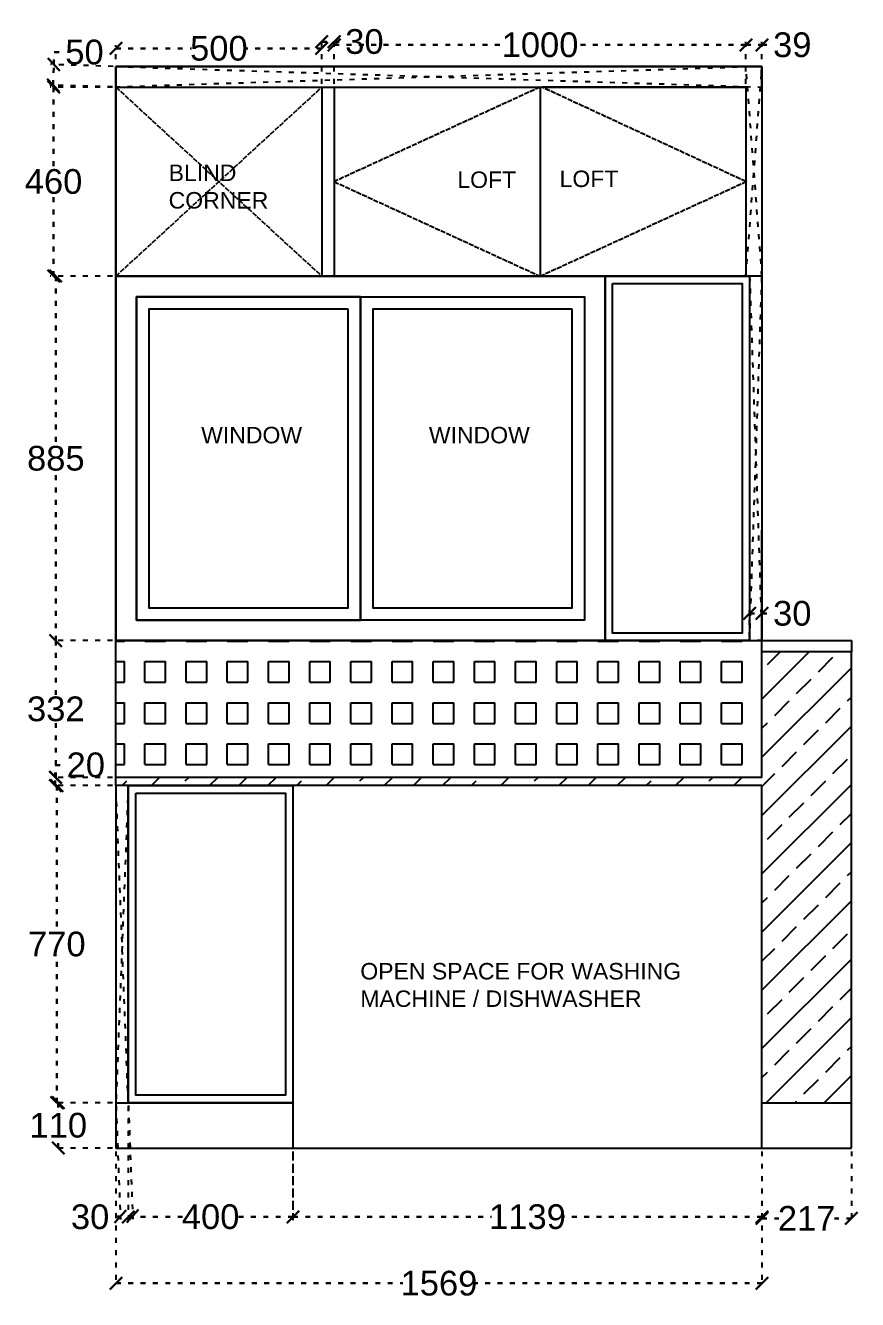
# Model space of a CAD drawing. Header units: millimetres. Extents: x 220712 to 1505573, y -354410 to 241923.
# Drawn here: x 318413 to 320434, y 86438 to 89532 of the extents above; entities that cross this region are included whole.
import ezdxf

# ---------------------------------------------------------------- set-up
doc = ezdxf.new("R2010")
doc.units = ezdxf.units.MM
doc.header["$MEASUREMENT"] = 0
doc.linetypes.add('ACAD_ISO02W100', pattern=[15, 12, -3])
doc.linetypes.add('ACAD_ISO03W100', pattern=[30, 12, -18])
doc.layers.add('Walls', color=253, linetype='Continuous')
doc.styles.get("Standard").update_dxf_attribs({"font": 'arial.ttf'})
doc.dimstyles.get("Standard").update_dxf_attribs({"dimtxt": 60, "dimasz": 30, "dimexe": 7.75, "dimexo": 8.13, "dimgap": 0.63, "dimtad": 0, "dimtih": 1, "dimtoh": 1, "dimdec": 0, "dimzin": 0, "dimtxsty": 'Standard', "dimblk": 'OBLIQUE', "dimcen": 2.25, "dimclrd": 1, "dimclre": 1, "dimclrt": 1, "dimadec": 0, "dimazin": 0, "dimtfac": 1, "dimtdec": 0, "dimtofl": 0, "dimtmove": 0, "dimatfit": 3, "dimfxl": 1, "dimtolj": 1, "dimtzin": 0, "dimlwd": 30, "dimarcsym": 0})

# ---------------------------------------------------------------- blocks, each defined once
blk = doc.blocks.new('_Oblique')
at = {"color": 0, "linetype": 'ByBlock', "lineweight": -2}
blk.add_line((-0.5, -0.5), (0.5, 0.5), dxfattribs=at)
blk = doc.blocks.new('*D2708')
at = {"layer": 'Defpoints', "color": 0, "linetype": 'ACAD_ISO03W100', "lineweight": -2, "transparency": 16777216}
for p in [(318632.9, 86916.1), (318492.9, 86806.1), (318632.9, 86806.1)]:
    blk.add_point(p, dxfattribs=at)
at = {"layer": 'Walls', "color": 1, "linetype": 'ACAD_ISO03W100', "lineweight": -2, "transparency": 16777216}
for p, q in [((318624.8, 86916.1), (318485.1, 86916.1)), ((318624.8, 86806.1), (318485.1, 86806.1))]:
    blk.add_line(p, q, dxfattribs=at)
at = {"layer": 'Walls', "color": 1, "linetype": 'ACAD_ISO03W100', "lineweight": 30, "transparency": 16777216}
for p, q in [((318492.9, 86916.1), (318492.9, 86892.4)), ((318492.9, 86806.1), (318492.9, 86829.9))]:
    blk.add_line(p, q, dxfattribs=at)
at = {"layer": 'Walls', "color": 1, "linetype": 'ACAD_ISO03W100', "lineweight": 30, "transparency": 16777216, "xscale": 30, "yscale": 30, "zscale": 30}
for p, rotation in [((318492.9, 86916.1), 90), ((318492.9, 86806.1), 270)]:
    blk.add_blockref('_Oblique', p, dxfattribs=dict(at, rotation=rotation))
at = {"layer": 'Walls', "color": 1, "linetype": 'ACAD_ISO03W100', "lineweight": -2, "transparency": 16777216, "insert": (318492.9, 86861.1), "char_height": 60, "attachment_point": 5}
blk.add_mtext('\\A1;110', dxfattribs=at)
blk = doc.blocks.new('*D2709')
at = {"layer": 'Defpoints', "color": 0, "linetype": 'ACAD_ISO03W100', "lineweight": -2, "transparency": 16777216}
for p in [(318489.4, 87686.1), (318632.9, 87686.1), (318632.9, 86916.1)]:
    blk.add_point(p, dxfattribs=at)
at = {"layer": 'Walls', "color": 1, "linetype": 'ACAD_ISO03W100', "lineweight": -2, "transparency": 16777216}
for p, q in [((318624.8, 87686.1), (318481.6, 87686.1)), ((318624.8, 86916.1), (318481.6, 86916.1))]:
    blk.add_line(p, q, dxfattribs=at)
at = {"layer": 'Walls', "color": 1, "linetype": 'ACAD_ISO03W100', "lineweight": 30, "transparency": 16777216}
for p, q in [((318489.4, 87686.1), (318489.4, 87332.4)), ((318489.4, 86916.1), (318489.4, 87269.9))]:
    blk.add_line(p, q, dxfattribs=at)
at = {"layer": 'Walls', "color": 1, "linetype": 'ACAD_ISO03W100', "lineweight": 30, "transparency": 16777216, "xscale": 30, "yscale": 30, "zscale": 30}
for p, rotation in [((318489.4, 87686.1), 90), ((318489.4, 86916.1), 270)]:
    blk.add_blockref('_Oblique', p, dxfattribs=dict(at, rotation=rotation))
at = {"layer": 'Walls', "color": 1, "linetype": 'ACAD_ISO03W100', "lineweight": -2, "transparency": 16777216, "insert": (318489.4, 87301.1), "char_height": 60, "attachment_point": 5}
blk.add_mtext('\\A1;770', dxfattribs=at)
blk = doc.blocks.new('*D2710')
at = {"layer": 'Defpoints', "color": 0, "linetype": 'ACAD_ISO03W100', "lineweight": -2, "transparency": 16777216}
for p in [(318485.6, 87706.1), (318632.9, 87706.1), (318632.9, 87686.1)]:
    blk.add_point(p, dxfattribs=at)
at = {"layer": 'Walls', "color": 1, "linetype": 'ACAD_ISO03W100', "lineweight": 30, "transparency": 16777216}
for p, q in [((318485.6, 87706.1), (318485.6, 87736.1)), ((318485.6, 87736.1), (318515.6, 87736.1)), ((318485.6, 87686.1), (318485.6, 87706.1))]:
    blk.add_line(p, q, dxfattribs=at)
at = {"layer": 'Walls', "color": 1, "linetype": 'ACAD_ISO03W100', "lineweight": -2, "transparency": 16777216}
for p, q in [((318624.8, 87706.1), (318477.9, 87706.1)), ((318624.8, 87686.1), (318477.9, 87686.1))]:
    blk.add_line(p, q, dxfattribs=at)
at = {"layer": 'Walls', "color": 1, "linetype": 'ACAD_ISO03W100', "lineweight": 30, "transparency": 16777216, "xscale": 30, "yscale": 30, "zscale": 30}
for p, rotation in [((318485.6, 87706.1), 90), ((318485.6, 87686.1), 270)]:
    blk.add_blockref('_Oblique', p, dxfattribs=dict(at, rotation=rotation))
at = {"layer": 'Walls', "color": 1, "linetype": 'ACAD_ISO03W100', "lineweight": -2, "transparency": 16777216, "insert": (318559.7, 87736.1), "char_height": 60, "attachment_point": 5}
blk.add_mtext('\\A1;20', dxfattribs=at)
blk = doc.blocks.new('*D2711')
at = {"layer": 'Defpoints', "color": 0, "linetype": 'ACAD_ISO03W100', "lineweight": -2, "transparency": 16777216}
for p in [(318486.9, 88038.1), (318632.9, 88038.1), (318632.9, 87706.1)]:
    blk.add_point(p, dxfattribs=at)
at = {"layer": 'Walls', "color": 1, "linetype": 'ACAD_ISO03W100', "lineweight": -2, "transparency": 16777216}
for p, q in [((318624.8, 88038.1), (318479.1, 88038.1)), ((318624.8, 87706.1), (318479.1, 87706.1))]:
    blk.add_line(p, q, dxfattribs=at)
at = {"layer": 'Walls', "color": 1, "linetype": 'ACAD_ISO03W100', "lineweight": 30, "transparency": 16777216}
for p, q in [((318486.9, 88038.1), (318486.9, 87903.4)), ((318486.9, 87706.1), (318486.9, 87840.8))]:
    blk.add_line(p, q, dxfattribs=at)
at = {"layer": 'Walls', "color": 1, "linetype": 'ACAD_ISO03W100', "lineweight": 30, "transparency": 16777216, "xscale": 30, "yscale": 30, "zscale": 30}
for p, rotation in [((318486.9, 88038.1), 90), ((318486.9, 87706.1), 270)]:
    blk.add_blockref('_Oblique', p, dxfattribs=dict(at, rotation=rotation))
at = {"layer": 'Walls', "color": 1, "linetype": 'ACAD_ISO03W100', "lineweight": -2, "transparency": 16777216, "insert": (318486.9, 87872.1), "char_height": 60, "attachment_point": 5}
blk.add_mtext('\\A1;332', dxfattribs=at)
blk = doc.blocks.new('*D2712')
at = {"layer": 'Defpoints', "color": 0, "linetype": 'ACAD_ISO03W100', "lineweight": -2, "transparency": 16777216}
for p in [(318632.9, 88923.1), (318486.9, 88038.1), (318632.9, 88038.1)]:
    blk.add_point(p, dxfattribs=at)
at = {"layer": 'Walls', "color": 1, "linetype": 'ACAD_ISO03W100', "lineweight": -2, "transparency": 16777216}
for p, q in [((318624.8, 88923.1), (318479.1, 88923.1)), ((318624.8, 88038.1), (318479.1, 88038.1))]:
    blk.add_line(p, q, dxfattribs=at)
at = {"layer": 'Walls', "color": 1, "linetype": 'ACAD_ISO03W100', "lineweight": 30, "transparency": 16777216}
for p, q in [((318486.9, 88923.1), (318486.9, 88511.9)), ((318486.9, 88038.1), (318486.9, 88449.4))]:
    blk.add_line(p, q, dxfattribs=at)
at = {"layer": 'Walls', "color": 1, "linetype": 'ACAD_ISO03W100', "lineweight": 30, "transparency": 16777216, "xscale": 30, "yscale": 30, "zscale": 30}
for p, rotation in [((318486.9, 88923.1), 90), ((318486.9, 88038.1), 270)]:
    blk.add_blockref('_Oblique', p, dxfattribs=dict(at, rotation=rotation))
at = {"layer": 'Walls', "color": 1, "linetype": 'ACAD_ISO03W100', "lineweight": -2, "transparency": 16777216, "insert": (318486.9, 88480.6), "char_height": 60, "attachment_point": 5}
blk.add_mtext('\\A1;885', dxfattribs=at)
blk = doc.blocks.new('*D2713')
at = {"layer": 'Defpoints', "color": 0, "linetype": 'ACAD_ISO03W100', "lineweight": -2, "transparency": 16777216}
for p in [(318481.4, 89382.1), (318632.9, 89382.1), (318632.9, 88923.1)]:
    blk.add_point(p, dxfattribs=at)
at = {"layer": 'Walls', "color": 1, "linetype": 'ACAD_ISO03W100', "lineweight": -2, "transparency": 16777216}
for p, q in [((318624.8, 89382.1), (318473.6, 89382.1)), ((318624.8, 88923.1), (318473.6, 88923.1))]:
    blk.add_line(p, q, dxfattribs=at)
at = {"layer": 'Walls', "color": 1, "linetype": 'ACAD_ISO03W100', "lineweight": 30, "transparency": 16777216}
for p, q in [((318481.4, 89382.1), (318481.4, 89183.9)), ((318481.4, 88923.1), (318481.4, 89121.4))]:
    blk.add_line(p, q, dxfattribs=at)
at = {"layer": 'Walls', "color": 1, "linetype": 'ACAD_ISO03W100', "lineweight": 30, "transparency": 16777216, "xscale": 30, "yscale": 30, "zscale": 30}
for p, rotation in [((318481.4, 89382.1), 90), ((318481.4, 88923.1), 270)]:
    blk.add_blockref('_Oblique', p, dxfattribs=dict(at, rotation=rotation))
at = {"layer": 'Walls', "color": 1, "linetype": 'ACAD_ISO03W100', "lineweight": -2, "transparency": 16777216, "insert": (318481.4, 89152.6), "char_height": 60, "attachment_point": 5}
blk.add_mtext('\\A1;460', dxfattribs=at)
blk = doc.blocks.new('*D2714')
at = {"layer": 'Defpoints', "color": 0, "linetype": 'ACAD_ISO03W100', "lineweight": -2, "transparency": 16777216}
for p in [(318482, 89436.9), (318634.5, 89432.1), (318632.9, 89382.1)]:
    blk.add_point(p, dxfattribs=at)
at = {"layer": 'Walls', "color": 1, "linetype": 'ACAD_ISO03W100', "lineweight": 30, "transparency": 16777216}
for p, q in [((318482, 89436.9), (318483, 89466.9)), ((318483, 89466.9), (318513, 89466.9)), ((318480.4, 89387), (318482, 89436.9))]:
    blk.add_line(p, q, dxfattribs=at)
at = {"layer": 'Walls', "color": 1, "linetype": 'ACAD_ISO03W100', "lineweight": -2, "transparency": 16777216}
for p, q in [((318626.4, 89432.3), (318474.3, 89437.2)), ((318624.8, 89382.4), (318472.7, 89387.2))]:
    blk.add_line(p, q, dxfattribs=at)
at = {"layer": 'Walls', "color": 1, "linetype": 'ACAD_ISO03W100', "lineweight": 30, "transparency": 16777216, "xscale": 30, "yscale": 30, "zscale": 30}
for p, rotation in [((318482, 89436.9), 88.17474837262031), ((318480.4, 89387), 268.1747483726203)]:
    blk.add_blockref('_Oblique', p, dxfattribs=dict(at, rotation=rotation))
at = {"layer": 'Walls', "color": 1, "linetype": 'ACAD_ISO03W100', "lineweight": -2, "transparency": 16777216, "insert": (318556.5, 89466.9), "char_height": 60, "attachment_point": 5}
blk.add_mtext('\\A1;50', dxfattribs=at)
blk = doc.blocks.new('*D2715')
at = {"layer": 'Defpoints', "color": 0, "linetype": 'ACAD_ISO03W100', "lineweight": -2, "transparency": 16777216}
for p in [(318632.9, 86916.1), (318662.8, 86917.3), (318673.6, 86641.1)]:
    blk.add_point(p, dxfattribs=at)
at = {"layer": 'Walls', "color": 1, "linetype": 'ACAD_ISO03W100', "lineweight": -2, "transparency": 16777216}
for p, q in [((318633.2, 86908), (318643.9, 86632.2)), ((318663.2, 86909.2), (318673.9, 86633.4))]:
    blk.add_line(p, q, dxfattribs=at)
at = {"layer": 'Walls', "color": 1, "linetype": 'ACAD_ISO03W100', "lineweight": 30, "transparency": 16777216}
for p, q in [((318643.6, 86639.9), (318613.7, 86638.8)), ((318673.6, 86641.1), (318643.6, 86639.9))]:
    blk.add_line(p, q, dxfattribs=at)
at = {"layer": 'Walls', "color": 1, "linetype": 'ACAD_ISO03W100', "lineweight": 30, "transparency": 16777216, "xscale": 30, "yscale": 30, "zscale": 30}
for p, rotation in [((318643.6, 86639.9), 182.23117460802), ((318673.6, 86641.1), 2.231174608020061)]:
    blk.add_blockref('_Oblique', p, dxfattribs=dict(at, rotation=rotation))
at = {"layer": 'Walls', "color": 1, "linetype": 'ACAD_ISO03W100', "lineweight": -2, "transparency": 16777216, "insert": (318570.2, 86638.8), "char_height": 60, "attachment_point": 5}
blk.add_mtext('\\A1;30', dxfattribs=at)
blk = doc.blocks.new('*D2716')
at = {"layer": 'Defpoints', "color": 0, "linetype": 'ACAD_ISO03W100', "lineweight": -2, "transparency": 16777216}
for p in [(318662.9, 86916.1), (319062.9, 86916.1), (319062.9, 86639)]:
    blk.add_point(p, dxfattribs=at)
at = {"layer": 'Walls', "color": 1, "linetype": 'ACAD_ISO03W100', "lineweight": -2, "transparency": 16777216}
for p, q in [((318662.9, 86908), (318662.9, 86631.3)), ((319062.9, 86908), (319062.9, 86631.3))]:
    blk.add_line(p, q, dxfattribs=at)
at = {"layer": 'Walls', "color": 1, "linetype": 'ACAD_ISO03W100', "lineweight": 30, "transparency": 16777216}
for p, q in [((318662.9, 86639), (318794.9, 86639)), ((319062.9, 86639), (318930.9, 86639))]:
    blk.add_line(p, q, dxfattribs=at)
at = {"layer": 'Walls', "color": 1, "linetype": 'ACAD_ISO03W100', "lineweight": 30, "transparency": 16777216, "xscale": 30, "yscale": 30, "zscale": 30, "rotation": 180}
blk.add_blockref('_Oblique', (318662.9, 86639), dxfattribs=at)
at = {"layer": 'Walls', "color": 1, "linetype": 'ACAD_ISO03W100', "lineweight": 30, "transparency": 16777216, "xscale": 30, "yscale": 30, "zscale": 30}
blk.add_blockref('_Oblique', (319062.9, 86639), dxfattribs=at)
at = {"layer": 'Walls', "color": 1, "linetype": 'ACAD_ISO03W100', "lineweight": -2, "transparency": 16777216, "insert": (318862.9, 86639), "char_height": 60, "attachment_point": 5}
blk.add_mtext('\\A1;400', dxfattribs=at)
blk = doc.blocks.new('*D2717')
at = {"layer": 'Defpoints', "color": 0, "linetype": 'ACAD_ISO03W100', "lineweight": -2, "transparency": 16777216}
for p in [(319062.9, 86806.1), (320201.9, 86806.1), (319062.9, 86639)]:
    blk.add_point(p, dxfattribs=at)
at = {"layer": 'Walls', "color": 1, "linetype": 'ACAD_ISO03W100', "lineweight": -2, "transparency": 16777216}
for p, q in [((319062.9, 86798), (319062.9, 86631.3)), ((320201.9, 86798), (320201.9, 86631.3))]:
    blk.add_line(p, q, dxfattribs=at)
at = {"layer": 'Walls', "color": 1, "linetype": 'ACAD_ISO03W100', "lineweight": 30, "transparency": 16777216}
for p, q in [((319062.9, 86639), (319544.9, 86639)), ((320201.9, 86639), (319719.8, 86639))]:
    blk.add_line(p, q, dxfattribs=at)
at = {"layer": 'Walls', "color": 1, "linetype": 'ACAD_ISO03W100', "lineweight": 30, "transparency": 16777216, "xscale": 30, "yscale": 30, "zscale": 30, "rotation": 180}
blk.add_blockref('_Oblique', (319062.9, 86639), dxfattribs=at)
at = {"layer": 'Walls', "color": 1, "linetype": 'ACAD_ISO03W100', "lineweight": 30, "transparency": 16777216, "xscale": 30, "yscale": 30, "zscale": 30}
blk.add_blockref('_Oblique', (320201.9, 86639), dxfattribs=at)
at = {"layer": 'Walls', "color": 1, "linetype": 'ACAD_ISO03W100', "lineweight": -2, "transparency": 16777216, "insert": (319632.4, 86639), "char_height": 60, "attachment_point": 5}
blk.add_mtext('\\A1;1139', dxfattribs=at)
blk = doc.blocks.new('*D2718')
at = {"layer": 'Defpoints', "color": 0, "linetype": 'ACAD_ISO03W100', "lineweight": -2, "transparency": 16777216}
for p in [(320201.9, 86806.1), (320418.9, 86806.1), (320201.9, 86635.3)]:
    blk.add_point(p, dxfattribs=at)
at = {"layer": 'Walls', "color": 1, "linetype": 'ACAD_ISO03W100', "lineweight": -2, "transparency": 16777216}
for p, q in [((320201.9, 86798), (320201.9, 86627.5)), ((320418.9, 86798), (320418.9, 86627.5))]:
    blk.add_line(p, q, dxfattribs=at)
at = {"layer": 'Walls', "color": 1, "linetype": 'ACAD_ISO03W100', "lineweight": 30, "transparency": 16777216}
for p, q in [((320201.9, 86635.3), (320243, 86635.3)), ((320418.9, 86635.3), (320377.8, 86635.3))]:
    blk.add_line(p, q, dxfattribs=at)
at = {"layer": 'Walls', "color": 1, "linetype": 'ACAD_ISO03W100', "lineweight": 30, "transparency": 16777216, "xscale": 30, "yscale": 30, "zscale": 30, "rotation": 180}
blk.add_blockref('_Oblique', (320201.9, 86635.3), dxfattribs=at)
at = {"layer": 'Walls', "color": 1, "linetype": 'ACAD_ISO03W100', "lineweight": 30, "transparency": 16777216, "xscale": 30, "yscale": 30, "zscale": 30}
blk.add_blockref('_Oblique', (320418.9, 86635.3), dxfattribs=at)
at = {"layer": 'Walls', "color": 1, "linetype": 'ACAD_ISO03W100', "lineweight": -2, "transparency": 16777216, "insert": (320310.4, 86635.3), "char_height": 60, "attachment_point": 5}
blk.add_mtext('\\A1;217', dxfattribs=at)
blk = doc.blocks.new('*D2706')
at = {"layer": 'Defpoints', "color": 0, "linetype": 'ACAD_ISO03W100', "lineweight": -2, "transparency": 16777216}
for p in [(318632.9, 86806.1), (320201.9, 86806.1), (318632.9, 86477.6)]:
    blk.add_point(p, dxfattribs=at)
at = {"layer": 'Walls', "color": 1, "linetype": 'ACAD_ISO03W100', "lineweight": -2, "transparency": 16777216}
for p, q in [((318632.9, 86798), (318632.9, 86469.9)), ((320201.9, 86798), (320201.9, 86469.9))]:
    blk.add_line(p, q, dxfattribs=at)
at = {"layer": 'Walls', "color": 1, "linetype": 'ACAD_ISO03W100', "lineweight": 30, "transparency": 16777216}
for p, q in [((318632.9, 86477.6), (319329.9, 86477.6)), ((320201.9, 86477.6), (319504.8, 86477.6))]:
    blk.add_line(p, q, dxfattribs=at)
at = {"layer": 'Walls', "color": 1, "linetype": 'ACAD_ISO03W100', "lineweight": 30, "transparency": 16777216, "xscale": 30, "yscale": 30, "zscale": 30, "rotation": 180}
blk.add_blockref('_Oblique', (318632.9, 86477.6), dxfattribs=at)
at = {"layer": 'Walls', "color": 1, "linetype": 'ACAD_ISO03W100', "lineweight": 30, "transparency": 16777216, "xscale": 30, "yscale": 30, "zscale": 30}
blk.add_blockref('_Oblique', (320201.9, 86477.6), dxfattribs=at)
at = {"layer": 'Walls', "color": 1, "linetype": 'ACAD_ISO03W100', "lineweight": -2, "transparency": 16777216, "insert": (319417.4, 86477.6), "char_height": 60, "attachment_point": 5}
blk.add_mtext('\\A1;1569', dxfattribs=at)
blk = doc.blocks.new('*D2719')
at = {"layer": 'Defpoints', "color": 0, "linetype": 'ACAD_ISO03W100', "lineweight": -2, "transparency": 16777216}
for p in [(320201.9, 88104.1), (320171.9, 88038.1), (320201.9, 88038.1)]:
    blk.add_point(p, dxfattribs=at)
at = {"layer": 'Walls', "color": 1, "linetype": 'ACAD_ISO03W100', "lineweight": -2, "transparency": 16777216}
for p, q in [((320171.9, 88046.3), (320171.9, 88111.9)), ((320201.9, 88046.3), (320201.9, 88111.9))]:
    blk.add_line(p, q, dxfattribs=at)
at = {"layer": 'Walls', "color": 1, "linetype": 'ACAD_ISO03W100', "lineweight": 30, "transparency": 16777216}
for p, q in [((320171.9, 88104.1), (320201.9, 88104.1)), ((320201.9, 88104.1), (320231.9, 88104.1))]:
    blk.add_line(p, q, dxfattribs=at)
at = {"layer": 'Walls', "color": 1, "linetype": 'ACAD_ISO03W100', "lineweight": 30, "transparency": 16777216, "xscale": 30, "yscale": 30, "zscale": 30, "rotation": 180}
blk.add_blockref('_Oblique', (320171.9, 88104.1), dxfattribs=at)
at = {"layer": 'Walls', "color": 1, "linetype": 'ACAD_ISO03W100', "lineweight": 30, "transparency": 16777216, "xscale": 30, "yscale": 30, "zscale": 30}
blk.add_blockref('_Oblique', (320201.9, 88104.1), dxfattribs=at)
at = {"layer": 'Walls', "color": 1, "linetype": 'ACAD_ISO03W100', "lineweight": -2, "transparency": 16777216, "insert": (320275.4, 88104.1), "char_height": 60, "attachment_point": 5}
blk.add_mtext('\\A1;30', dxfattribs=at)
blk = doc.blocks.new('*D2721')
at = {"layer": 'Defpoints', "color": 0, "linetype": 'ACAD_ISO03W100', "lineweight": -2, "transparency": 16777216}
for p in [(319132.9, 89476.1), (318632.9, 89382.1), (319132.9, 89382.1)]:
    blk.add_point(p, dxfattribs=at)
at = {"layer": 'Walls', "color": 1, "linetype": 'ACAD_ISO03W100', "lineweight": -2, "transparency": 16777216}
for p, q in [((318632.9, 89390.3), (318632.9, 89483.9)), ((319132.9, 89390.3), (319132.9, 89483.9))]:
    blk.add_line(p, q, dxfattribs=at)
at = {"layer": 'Walls', "color": 1, "linetype": 'ACAD_ISO03W100', "lineweight": 30, "transparency": 16777216}
for p, q in [((318632.9, 89476.1), (318816.1, 89476.1)), ((319132.9, 89476.1), (318949.7, 89476.1))]:
    blk.add_line(p, q, dxfattribs=at)
at = {"layer": 'Walls', "color": 1, "linetype": 'ACAD_ISO03W100', "lineweight": 30, "transparency": 16777216, "xscale": 30, "yscale": 30, "zscale": 30, "rotation": 180}
blk.add_blockref('_Oblique', (318632.9, 89476.1), dxfattribs=at)
at = {"layer": 'Walls', "color": 1, "linetype": 'ACAD_ISO03W100', "lineweight": 30, "transparency": 16777216, "xscale": 30, "yscale": 30, "zscale": 30}
blk.add_blockref('_Oblique', (319132.9, 89476.1), dxfattribs=at)
at = {"layer": 'Walls', "color": 1, "linetype": 'ACAD_ISO03W100', "lineweight": -2, "transparency": 16777216, "insert": (318882.9, 89476.1), "char_height": 60, "attachment_point": 5}
blk.add_mtext('\\A1;500', dxfattribs=at)
blk = doc.blocks.new('*D2722')
at = {"layer": 'Defpoints', "color": 0, "linetype": 'ACAD_ISO03W100', "lineweight": -2, "transparency": 16777216}
for p in [(320162.9, 89484.6), (319162.9, 89382.1), (320162.9, 89382.1)]:
    blk.add_point(p, dxfattribs=at)
at = {"layer": 'Walls', "color": 1, "linetype": 'ACAD_ISO03W100', "lineweight": -2, "transparency": 16777216}
for p, q in [((319162.9, 89390.3), (319162.9, 89492.4)), ((320162.9, 89390.3), (320162.9, 89492.4))]:
    blk.add_line(p, q, dxfattribs=at)
at = {"layer": 'Walls', "color": 1, "linetype": 'ACAD_ISO03W100', "lineweight": 30, "transparency": 16777216}
for p, q in [((319162.9, 89484.6), (319575.6, 89484.6)), ((320162.9, 89484.6), (319750.2, 89484.6))]:
    blk.add_line(p, q, dxfattribs=at)
at = {"layer": 'Walls', "color": 1, "linetype": 'ACAD_ISO03W100', "lineweight": 30, "transparency": 16777216, "xscale": 30, "yscale": 30, "zscale": 30, "rotation": 180}
blk.add_blockref('_Oblique', (319162.9, 89484.6), dxfattribs=at)
at = {"layer": 'Walls', "color": 1, "linetype": 'ACAD_ISO03W100', "lineweight": 30, "transparency": 16777216, "xscale": 30, "yscale": 30, "zscale": 30}
blk.add_blockref('_Oblique', (320162.9, 89484.6), dxfattribs=at)
at = {"layer": 'Walls', "color": 1, "linetype": 'ACAD_ISO03W100', "lineweight": -2, "transparency": 16777216, "insert": (319662.9, 89484.6), "char_height": 60, "attachment_point": 5}
blk.add_mtext('\\A1;1000', dxfattribs=at)
blk = doc.blocks.new('*D2707')
at = {"layer": 'Defpoints', "color": 0, "linetype": 'ACAD_ISO03W100', "lineweight": -2, "transparency": 16777216}
for p in [(319162.9, 89492.4), (319132.9, 89382.1), (319162.9, 89382.1)]:
    blk.add_point(p, dxfattribs=at)
at = {"layer": 'Walls', "color": 1, "linetype": 'ACAD_ISO03W100', "lineweight": -2, "transparency": 16777216}
for p, q in [((319132.9, 89390.3), (319132.9, 89500.1)), ((319162.9, 89390.3), (319162.9, 89500.1))]:
    blk.add_line(p, q, dxfattribs=at)
at = {"layer": 'Walls', "color": 1, "linetype": 'ACAD_ISO03W100', "lineweight": 30, "transparency": 16777216}
for p, q in [((319132.9, 89492.4), (319162.9, 89492.4)), ((319162.9, 89492.4), (319192.9, 89492.4))]:
    blk.add_line(p, q, dxfattribs=at)
at = {"layer": 'Walls', "color": 1, "linetype": 'ACAD_ISO03W100', "lineweight": 30, "transparency": 16777216, "xscale": 30, "yscale": 30, "zscale": 30, "rotation": 180}
blk.add_blockref('_Oblique', (319132.9, 89492.4), dxfattribs=at)
at = {"layer": 'Walls', "color": 1, "linetype": 'ACAD_ISO03W100', "lineweight": 30, "transparency": 16777216, "xscale": 30, "yscale": 30, "zscale": 30}
blk.add_blockref('_Oblique', (319162.9, 89492.4), dxfattribs=at)
at = {"layer": 'Walls', "color": 1, "linetype": 'ACAD_ISO03W100', "lineweight": -2, "transparency": 16777216, "insert": (319236.4, 89492.4), "char_height": 60, "attachment_point": 5}
blk.add_mtext('\\A1;30', dxfattribs=at)
blk = doc.blocks.new('*D2723')
at = {"layer": 'Defpoints', "color": 0, "linetype": 'ACAD_ISO03W100', "lineweight": -2, "transparency": 16777216}
for p in [(320201.9, 89484.6), (320162.9, 89382.1), (320201.9, 89382.1)]:
    blk.add_point(p, dxfattribs=at)
at = {"layer": 'Walls', "color": 1, "linetype": 'ACAD_ISO03W100', "lineweight": -2, "transparency": 16777216}
for p, q in [((320162.9, 89390.3), (320162.9, 89492.4)), ((320201.9, 89390.3), (320201.9, 89492.4))]:
    blk.add_line(p, q, dxfattribs=at)
at = {"layer": 'Walls', "color": 1, "linetype": 'ACAD_ISO03W100', "lineweight": 30, "transparency": 16777216}
for p, q in [((320162.9, 89484.6), (320201.9, 89484.6)), ((320201.9, 89484.6), (320231.9, 89484.6))]:
    blk.add_line(p, q, dxfattribs=at)
at = {"layer": 'Walls', "color": 1, "linetype": 'ACAD_ISO03W100', "lineweight": 30, "transparency": 16777216, "xscale": 30, "yscale": 30, "zscale": 30, "rotation": 180}
blk.add_blockref('_Oblique', (320162.9, 89484.6), dxfattribs=at)
at = {"layer": 'Walls', "color": 1, "linetype": 'ACAD_ISO03W100', "lineweight": 30, "transparency": 16777216, "xscale": 30, "yscale": 30, "zscale": 30}
blk.add_blockref('_Oblique', (320201.9, 89484.6), dxfattribs=at)
at = {"layer": 'Walls', "color": 1, "linetype": 'ACAD_ISO03W100', "lineweight": -2, "transparency": 16777216, "insert": (320275.5, 89484.6), "char_height": 60, "attachment_point": 5}
blk.add_mtext('\\A1;39', dxfattribs=at)

msp = doc.modelspace()

# ---------------------------------------------------------------- hatches: boundary and pattern name
at = {"layer": 'Walls', "linetype": 'ACAD_ISO02W100', "lineweight": -2, "true_color": 0xc7c8ca}
h = msp.add_hatch(dxfattribs=at)
h.set_pattern_fill('SQUARE', color=9, scale=400)
h.set_pattern_definition([(0, (903.387, 5337.134), (0, 50), [50, -50]), (90, (903.387, 5337.134), (-50, 3e-15), [50, -50])])
h.paths.add_polyline_path([(318632.9, 88038.1), (318632.9, 87706.1), (320201.9, 87706.1), (320201.9, 88038.1)])
at = {"layer": 'Walls', "linetype": 'ACAD_ISO03W100', "lineweight": -2, "true_color": 0xc7c8ca}
h = msp.add_hatch(dxfattribs=at)
h.set_pattern_fill('ANSI33', color=9, scale=400)
h.set_pattern_definition([(45, (903.39, 5337.13), (-70.710678, 70.710678), []), (45, (974.1, 5337.13), (-70.710678, 70.710678), [50, -25])])
h.paths.add_polyline_path([(320418.9, 88011.1), (320201.9, 88011.1), (320201.9, 87706.1), (318632.9, 87706.1), (318632.9, 87686.1), (320201.9, 87686.1), (320201.9, 86916.1), (320418.9, 86916.1)])

# ---------------------------------------------------------------- linework, layer by layer
at = {"layer": 'Walls', "color": 177, "lineweight": -2, "true_color": 0x293189}
for p, q in [((320201.9, 89432.1), (318632.9, 89432.1)), ((318632.9, 87686.1), (318632.9, 89432.1)), ((318632.9, 89432.1), (320201.9, 89432.1)), ((318632.9, 89432.1), (318632.9, 88923.1)), ((320201.9, 89432.1), (320201.9, 88038.1)), ((318632.9, 89382.1), (320162.9, 89382.1)), ((319132.9, 89382.1), (319132.9, 88923.1)), ((319162.9, 89382.1), (319162.9, 88923.1)), ((319162.9, 89382.1), (320162.9, 89382.1)), ((319662.9, 89382.1), (319662.9, 88923.1)), ((320162.9, 89382.1), (319667.4, 89382.1)), ((320162.9, 89382.1), (320162.9, 88923.1)), ((320201.9, 88923.1), (318632.9, 88923.1)), ((319820.9, 88923.1), (318632.9, 88923.1)), ((318632.9, 88923.1), (318632.9, 88038.1)), ((319820.9, 88038.1), (319820.9, 88923.1)), ((320171.9, 88923.1), (320171.9, 88038.1)), ((319226.9, 88873.1), (319226.9, 88088.1)), ((320201.9, 87706.1), (320201.9, 88306.1)), ((320201.9, 88306.1), (320201.9, 88306.1)), ((319820.9, 88038.1), (318632.9, 88038.1)), ((318632.9, 88038.1), (320201.9, 88038.1)), ((319820.9, 88038.1), (319820.9, 88038.1)), ((320201.9, 88011.1), (320201.9, 88038.1)), ((320201.9, 88038.1), (320418.9, 88038.1)), ((320418.9, 88011.1), (320201.9, 88011.1)), ((320418.9, 88038.1), (320418.9, 88011.1)), ((320418.9, 86806.1), (320418.9, 88011.1)), ((320201.9, 87706.1), (318632.9, 87706.1)), ((320201.9, 87686.1), (318632.9, 87686.1)), ((318632.9, 87686.1), (318632.9, 86806.1)), ((318662.9, 87686.1), (318662.9, 86916.1)), ((319062.9, 87686.1), (319062.9, 86806.1)), ((320201.9, 86806.1), (320201.9, 87686.1)), ((318632.9, 86916.1), (319062.9, 86916.1)), ((320201.9, 86916.1), (320418.9, 86916.1)), ((318632.9, 86806.1), (320201.9, 86806.1)), ((320201.9, 86806.1), (320418.9, 86806.1))]:
    msp.add_line(p, q, dxfattribs=at)
at = {"layer": 'Walls', "color": 1, "linetype": 'ACAD_ISO03W100', "lineweight": -2}
for p, q in [((320201.9, 89432.1), (318632.9, 89382.1)), ((318632.9, 89382.1), (318632.9, 89432.1)), ((318632.9, 89432.1), (320201.9, 89382.1)), ((320201.9, 88923.1), (320162.9, 89432.1)), ((320162.9, 88922.8), (320201.9, 89432.1)), ((320201.9, 89382.1), (320200.3, 89432.1)), ((320171.9, 88923.1), (320201.9, 88038.1)), ((320171.9, 88038.1), (320201.9, 88923.1)), ((320201.9, 88038.1), (320171.9, 88038.1)), ((318662.9, 87686.1), (318632.9, 86916.1)), ((318662.9, 86916.1), (318632.9, 87686.1)), ((318632.9, 86916.1), (318662.9, 86916.1))]:
    msp.add_line(p, q, dxfattribs=at)
at = {"layer": 'Walls', "color": 0, "linetype": 'ACAD_ISO02W100', "lineweight": -2}
for p, q in [((318632.9, 88923.1), (319132.9, 89382.1)), ((318632.9, 89382.1), (319132.9, 88923.1)), ((319662.9, 89382.1), (319162.9, 89152.6)), ((320162.9, 89152.6), (319667.4, 89382.1)), ((319162.9, 89152.6), (319662.9, 88923.1)), ((319662.9, 88923.1), (320162.9, 89152.6))]:
    msp.add_line(p, q, dxfattribs=at)
at = {"layer": 'Walls', "color": 177, "lineweight": -2, "true_color": 0x293189}
for points in [[(318632.9, 88923.1), (319820.9, 88923.1), (319820.9, 88038.1), (318632.9, 88038.1)], [(319820.9, 88923.1), (320171.9, 88923.1), (320171.9, 88038.1), (319820.9, 88038.1)], [(319838.9, 88905.1), (320153.9, 88905.1), (320153.9, 88056.1), (319838.9, 88056.1)], [(318682.9, 88873.1), (319770.9, 88873.1), (319770.9, 88088.1), (318682.9, 88088.1)], [(319226.9, 88873.1), (318682.9, 88873.1), (318682.9, 88088.1), (319226.9, 88088.1)], [(319196.9, 88843.1), (318712.9, 88843.1), (318712.9, 88118.1), (319196.9, 88118.1)], [(319740.9, 88843.1), (319256.9, 88843.1), (319256.9, 88118.1), (319740.9, 88118.1)], [(318662.9, 87686.1), (319062.9, 87686.1), (319062.9, 86916.1), (318662.9, 86916.1)], [(318680.9, 87668.1), (319044.9, 87668.1), (319044.9, 86934.1), (318680.9, 86934.1)]]:
    msp.add_lwpolyline(points, close=True, dxfattribs=at)

# ---------------------------------------------------------------- texts
at = {"color": 7, "char_height": 40, "attachment_point": 1}
for s, width, insert in [('BLIND CORNER', 246.425, (318760.9, 89194)), ('LOFT', 246.425, (319461.9, 89177.3)), ('LOFT', 246.425, (319710.4, 89179.5)), ('WINDOW', 246.425, (318839.9, 88557.2)), ('WINDOW', 246.425, (319392.9, 88557.2)), ('OPEN SPACE FOR WASHING MACHINE / DISHWASHER ', 828.5, (319226.4, 87255.4))]:
    msp.add_mtext_dynamic_manual_height_columns(s, width=width, gutter_width=1213, heights=[0], dxfattribs=dict(at, insert=insert))

# ---------------------------------------------------------------- dimensions: what is measured, and where the dimension line sits
at = {"layer": 'Walls', "color": 1, "linetype": 'ACAD_ISO03W100', "lineweight": -2}
for base, p1, p2, picture, middle in [((319162.9, 89492.4), (319132.9, 89382.1), (319162.9, 89382.1), '*D2707', (319236.4, 89492.4)), ((319132.9, 89476.1), (318632.9, 89382.1), (319132.9, 89382.1), '*D2721', (318882.9, 89476.1)), ((320162.9, 89484.6), (319162.9, 89382.1), (320162.9, 89382.1), '*D2722', (319662.9, 89484.6)), ((320201.9, 89484.6), (320162.9, 89382.1), (320201.9, 89382.1), '*D2723', (320275.5, 89484.6)), ((320201.9, 88104.1), (320171.9, 88038.1), (320201.9, 88038.1), '*D2719', (320275.4, 88104.1)), ((319062.9, 86639), (318662.9, 86916.1), (319062.9, 86916.1), '*D2716', (318862.9, 86639)), ((318632.9, 86477.6), (320201.9, 86806.1), (318632.9, 86806.1), '*D2706', (319417.4, 86477.6)), ((319062.9, 86639), (320201.9, 86806.1), (319062.9, 86806.1), '*D2717', (319632.4, 86639)), ((320201.9, 86635.3), (320418.9, 86806.1), (320201.9, 86806.1), '*D2718', (320310.4, 86635.3))]:
    dim = msp.add_linear_dim(base=base, p1=p1, p2=p2, dimstyle='Standard', dxfattribs=at)
    dim.commit()
    dim.dimension.update_dxf_attribs({"geometry": picture, "text_midpoint": middle})
dim = msp.add_aligned_dim(p1=(318632.9, 89382.1), p2=(318634.5, 89432.1), distance=152.6, dimstyle='Standard', dxfattribs=at)
dim.commit()
dim.dimension.update_dxf_attribs({"geometry": '*D2714', "text_midpoint": (318556.5, 89466.9)})
dim = msp.add_linear_dim(base=(318481.4, 89382.1), p1=(318632.9, 88923.1), p2=(318632.9, 89382.1), angle=90, text='460', dimstyle='Standard', dxfattribs=at)
dim.commit()
dim.dimension.update_dxf_attribs({"geometry": '*D2713', "text_midpoint": (318481.4, 89152.6)})
for base, p1, p2, picture, middle in [((318486.9, 88038.1), (318632.9, 88923.1), (318632.9, 88038.1), '*D2712', (318486.9, 88480.6)), ((318486.9, 88038.1), (318632.9, 87706.1), (318632.9, 88038.1), '*D2711', (318486.9, 87872.1)), ((318485.6, 87706.1), (318632.9, 87686.1), (318632.9, 87706.1), '*D2710', (318559.7, 87736.1)), ((318489.4, 87686.1), (318632.9, 86916.1), (318632.9, 87686.1), '*D2709', (318489.4, 87301.1)), ((318492.9, 86806.1), (318632.9, 86916.1), (318632.9, 86806.1), '*D2708', (318492.9, 86861.1))]:
    dim = msp.add_linear_dim(base=base, p1=p1, p2=p2, angle=90, dimstyle='Standard', dxfattribs=at)
    dim.commit()
    dim.dimension.update_dxf_attribs({"geometry": picture, "text_midpoint": middle})
dim = msp.add_linear_dim(base=(318673.6, 86641.1), p1=(318632.9, 86916.1), p2=(318662.8, 86917.3), angle=2.2312, dimstyle='Standard', dxfattribs=at)
dim.commit()
dim.dimension.update_dxf_attribs({"geometry": '*D2715', "text_midpoint": (318570.2, 86638.8), "dimtype": 161})

doc.saveas('drawing.dxf')
